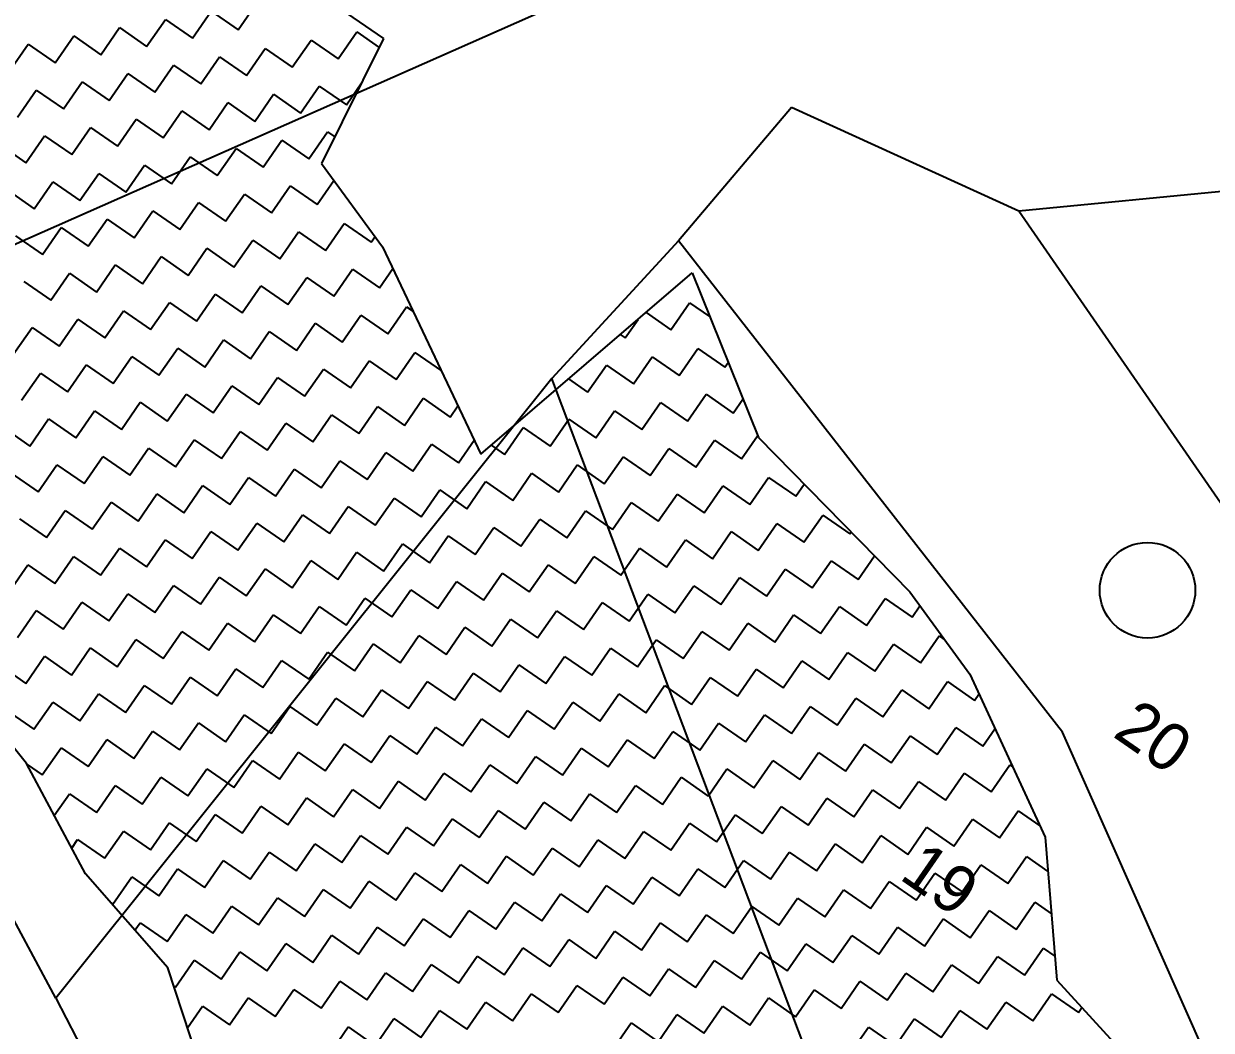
# Model space of a CAD drawing. Header units: metres. Extents: x 282167 to 284586, y 2020907 to 2023042.
# Drawn here: x 282701.8 to 282927.8, y 2022316.2 to 2022507.7 of the extents above; entities that cross this region are included whole.
import ezdxf
from ezdxf.enums import TextEntityAlignment as Align

# ---------------------------------------------------------------- set-up
doc = ezdxf.new("R2010")
doc.units = ezdxf.units.M
doc.header["$MEASUREMENT"] = 0
for name, color, linetype in [('POLY_HATCH', 12, 'Continuous'), ('POLY_PARCEL', 6, 'Continuous'), ('TEXT_PARCEL', 7, 'Continuous')]:
    doc.layers.add(name, color=color, linetype=linetype)
doc.styles.add('TEXT_MAP', font='', dxfattribs={"height": 2.5})
doc.styles.get('TEXT_MAP').set_extended_font_data('Kruti Dev 050')

msp = doc.modelspace()

# ---------------------------------------------------------------- linework, layer by layer
msp.add_circle((282915.62, 2022399.9), 9.09)
at = {"layer": 'POLY_HATCH'}
for p, q in [((282754.42, 2022515.8), (282770.22, 2022504.85)), ((282770.22, 2022504.85), (282758.43, 2022481.08)), ((282758.43, 2022481.08), (282770.05, 2022465.24)), ((282770.05, 2022465.24), (282788.73, 2022425.81)), ((282788.73, 2022425.81), (282828.96, 2022460.26)), ((282828.96, 2022460.26), (282841.56, 2022428.94)), ((282841.56, 2022428.94), (282870.36, 2022399.63)), ((282870.36, 2022399.63), (282881.78, 2022383.91)), ((282881.78, 2022383.91), (282896.16, 2022352.92)), ((282702.3, 2022366.94), (282695.17, 2022375.77)), ((282713.48, 2022345.95), (282702.3, 2022366.94)), ((282896.16, 2022352.92), (282898.34, 2022325.7)), ((282729.16, 2022328.08), (282713.48, 2022345.95)), ((282738.43, 2022299.84), (282729.16, 2022328.08)), ((282898.34, 2022325.7), (282924.15, 2022297.69))]:
    msp.add_line(p, q, dxfattribs=at)
at = {"layer": 'POLY_HATCH', "linetype": 'Continuous'}
for p, q in [((282742.56, 2022506.53), (282746.13, 2022511.68)), ((282733.85, 2022504.95), (282737.41, 2022510.09)), ((282737.41, 2022510.09), (282742.56, 2022506.53)), ((282716.42, 2022501.79), (282719.99, 2022506.93)), ((282719.99, 2022506.93), (282725.13, 2022503.37)), ((282725.13, 2022503.37), (282728.7, 2022508.51)), ((282728.7, 2022508.51), (282733.85, 2022504.95)), ((282707.71, 2022500.21), (282711.27, 2022505.35)), ((282711.27, 2022505.35), (282716.42, 2022501.79)), ((282752.85, 2022499.4), (282756.42, 2022504.54)), ((282756.42, 2022504.54), (282761.57, 2022500.98)), ((282761.57, 2022500.98), (282765.13, 2022506.12)), ((282765.13, 2022506.12), (282769.39, 2022503.18)), ((282698.99, 2022498.62), (282702.56, 2022503.77)), ((282702.56, 2022503.77), (282707.71, 2022500.21)), ((282744.14, 2022497.82), (282747.71, 2022502.96)), ((282747.71, 2022502.96), (282752.85, 2022499.4)), ((282735.43, 2022496.23), (282738.99, 2022501.38)), ((282738.99, 2022501.38), (282744.14, 2022497.82)), ((282718, 2022493.07), (282721.57, 2022498.22)), ((282721.57, 2022498.22), (282726.71, 2022494.65)), ((282726.71, 2022494.65), (282730.28, 2022499.8)), ((282730.28, 2022499.8), (282735.43, 2022496.23)), ((282709.29, 2022491.49), (282712.85, 2022496.64)), ((282712.85, 2022496.64), (282718, 2022493.07)), ((282754.44, 2022490.68), (282758, 2022495.83)), ((282758, 2022495.83), (282763.15, 2022492.26)), ((282763.15, 2022492.26), (282766.06, 2022496.46)), ((282700.57, 2022489.91), (282704.14, 2022495.06)), ((282704.14, 2022495.06), (282709.29, 2022491.49)), ((282745.72, 2022489.1), (282749.29, 2022494.25)), ((282749.29, 2022494.25), (282754.44, 2022490.68)), ((282728.3, 2022485.94), (282731.86, 2022491.09)), ((282731.86, 2022491.09), (282737.01, 2022487.52)), ((282737.01, 2022487.52), (282740.57, 2022492.67)), ((282740.57, 2022492.67), (282745.72, 2022489.1)), ((282719.58, 2022484.36), (282723.15, 2022489.51)), ((282723.15, 2022489.51), (282728.3, 2022485.94)), ((282710.87, 2022482.78), (282714.43, 2022487.93)), ((282714.43, 2022487.93), (282719.58, 2022484.36)), ((282756.02, 2022481.97), (282759.58, 2022487.12)), ((282759.58, 2022487.12), (282760.95, 2022486.17)), ((282697.01, 2022484.76), (282702.16, 2022481.2)), ((282702.16, 2022481.2), (282705.72, 2022486.35)), ((282705.72, 2022486.35), (282710.87, 2022482.78)), ((282747.3, 2022480.39), (282750.87, 2022485.54)), ((282750.87, 2022485.54), (282756.02, 2022481.97)), ((282729.88, 2022477.23), (282733.44, 2022482.37)), ((282733.44, 2022482.37), (282738.59, 2022478.81)), ((282738.59, 2022478.81), (282742.16, 2022483.95)), ((282742.16, 2022483.95), (282747.3, 2022480.39)), ((282721.16, 2022475.65), (282724.73, 2022480.79)), ((282724.73, 2022480.79), (282729.88, 2022477.23)), ((282703.74, 2022472.48), (282707.3, 2022477.63)), ((282707.3, 2022477.63), (282712.45, 2022474.07)), ((282712.45, 2022474.07), (282716.02, 2022479.21)), ((282716.02, 2022479.21), (282721.16, 2022475.65)), ((282757.6, 2022473.26), (282760.79, 2022477.86)), ((282698.59, 2022476.05), (282703.74, 2022472.48)), ((282740.17, 2022470.09), (282743.74, 2022475.24)), ((282743.74, 2022475.24), (282748.88, 2022471.68)), ((282748.88, 2022471.68), (282752.45, 2022476.82)), ((282752.45, 2022476.82), (282757.6, 2022473.26)), ((282731.46, 2022468.51), (282735.02, 2022473.66)), ((282735.02, 2022473.66), (282740.17, 2022470.09)), ((282722.74, 2022466.93), (282726.31, 2022472.08)), ((282726.31, 2022472.08), (282731.46, 2022468.51)), ((282705.32, 2022463.77), (282708.88, 2022468.92)), ((282708.88, 2022468.92), (282714.03, 2022465.35)), ((282714.03, 2022465.35), (282717.6, 2022470.5)), ((282717.6, 2022470.5), (282722.74, 2022466.93)), ((282759.18, 2022464.54), (282762.74, 2022469.69)), ((282762.74, 2022469.69), (282767.89, 2022466.12)), ((282700.17, 2022467.34), (282705.32, 2022463.77)), ((282741.75, 2022461.38), (282745.32, 2022466.53)), ((282745.32, 2022466.53), (282750.46, 2022462.96)), ((282750.46, 2022462.96), (282754.03, 2022468.11)), ((282754.03, 2022468.11), (282759.18, 2022464.54)), ((282767.89, 2022466.12), (282768.63, 2022467.18)), ((282733.04, 2022459.8), (282736.6, 2022464.95)), ((282736.6, 2022464.95), (282741.75, 2022461.38)), ((282715.61, 2022456.64), (282719.18, 2022461.79)), ((282719.18, 2022461.79), (282724.32, 2022458.22)), ((282724.32, 2022458.22), (282727.89, 2022463.37)), ((282727.89, 2022463.37), (282733.04, 2022459.8)), ((282706.9, 2022455.06), (282710.46, 2022460.21)), ((282710.46, 2022460.21), (282715.61, 2022456.64)), ((282752.04, 2022454.25), (282755.61, 2022459.4)), ((282755.61, 2022459.4), (282760.76, 2022455.83)), ((282760.76, 2022455.83), (282764.32, 2022460.98)), ((282764.32, 2022460.98), (282769.47, 2022457.41)), ((282769.47, 2022457.41), (282772.02, 2022461.09)), ((282701.75, 2022458.62), (282706.9, 2022455.06)), ((282743.33, 2022452.67), (282746.9, 2022457.81)), ((282746.9, 2022457.81), (282752.04, 2022454.25)), ((282734.62, 2022451.09), (282738.18, 2022456.23)), ((282738.18, 2022456.23), (282743.33, 2022452.67)), ((282717.19, 2022447.93), (282720.76, 2022453.07)), ((282720.76, 2022453.07), (282725.9, 2022449.51)), ((282725.9, 2022449.51), (282729.47, 2022454.65)), ((282729.47, 2022454.65), (282734.62, 2022451.09)), ((282771.05, 2022448.7), (282774.62, 2022453.84)), ((282774.62, 2022453.84), (282775.86, 2022452.98)), ((282820.19, 2022452.74), (282824.91, 2022449.47)), ((282824.91, 2022449.47), (282828.48, 2022454.61)), ((282828.48, 2022454.61), (282832.29, 2022451.97)), ((282708.48, 2022446.34), (282712.04, 2022451.49)), ((282712.04, 2022451.49), (282717.19, 2022447.93)), ((282753.63, 2022445.54), (282757.19, 2022450.68)), ((282757.19, 2022450.68), (282762.34, 2022447.12)), ((282762.34, 2022447.12), (282765.91, 2022452.26)), ((282765.91, 2022452.26), (282771.05, 2022448.7)), ((282816.2, 2022447.89), (282818.66, 2022451.44)), ((282699.76, 2022444.76), (282703.33, 2022449.91)), ((282703.33, 2022449.91), (282708.48, 2022446.34)), ((282744.91, 2022443.95), (282748.48, 2022449.1)), ((282748.48, 2022449.1), (282753.63, 2022445.54)), ((282815.27, 2022448.53), (282816.2, 2022447.89)), ((282727.49, 2022440.79), (282731.05, 2022445.94)), ((282731.05, 2022445.94), (282736.2, 2022442.37)), ((282736.2, 2022442.37), (282739.77, 2022447.52)), ((282739.77, 2022447.52), (282744.91, 2022443.95)), ((282826.49, 2022440.75), (282830.06, 2022445.9)), ((282830.06, 2022445.9), (282835.21, 2022442.34)), ((282718.77, 2022439.21), (282722.34, 2022444.36)), ((282722.34, 2022444.36), (282727.49, 2022440.79)), ((282763.92, 2022438.4), (282767.49, 2022443.55)), ((282767.49, 2022443.55), (282772.63, 2022439.98)), ((282772.63, 2022439.98), (282776.2, 2022445.13)), ((282776.2, 2022445.13), (282781.23, 2022441.64)), ((282817.78, 2022439.17), (282821.35, 2022444.32)), ((282821.35, 2022444.32), (282826.49, 2022440.75)), ((282710.06, 2022437.63), (282713.63, 2022442.78)), ((282713.63, 2022442.78), (282718.77, 2022439.21)), ((282755.21, 2022436.82), (282758.77, 2022441.97)), ((282758.77, 2022441.97), (282763.92, 2022438.4)), ((282809.07, 2022437.59), (282812.63, 2022442.74)), ((282812.63, 2022442.74), (282817.78, 2022439.17)), ((282835.21, 2022442.34), (282835.82, 2022443.21)), ((282701.35, 2022436.05), (282704.91, 2022441.2)), ((282704.91, 2022441.2), (282710.06, 2022437.63)), ((282746.49, 2022435.24), (282750.06, 2022440.39)), ((282750.06, 2022440.39), (282755.21, 2022436.82)), ((282805.43, 2022440.11), (282809.07, 2022437.59)), ((282729.07, 2022432.08), (282732.63, 2022437.23)), ((282732.63, 2022437.23), (282737.78, 2022433.66)), ((282737.78, 2022433.66), (282741.35, 2022438.81)), ((282741.35, 2022438.81), (282746.49, 2022435.24)), ((282828.07, 2022432.04), (282831.64, 2022437.19)), ((282831.64, 2022437.19), (282836.79, 2022433.62)), ((282720.35, 2022430.5), (282723.92, 2022435.65)), ((282723.92, 2022435.65), (282729.07, 2022432.08)), ((282765.5, 2022429.69), (282769.07, 2022434.84)), ((282769.07, 2022434.84), (282774.21, 2022431.27)), ((282774.21, 2022431.27), (282777.78, 2022436.42)), ((282777.78, 2022436.42), (282782.93, 2022432.85)), ((282782.93, 2022432.85), (282784.39, 2022434.97)), ((282819.36, 2022430.46), (282822.93, 2022435.61)), ((282822.93, 2022435.61), (282828.07, 2022432.04)), ((282836.79, 2022433.62), (282838.61, 2022436.26)), ((282702.93, 2022427.34), (282706.49, 2022432.48)), ((282706.49, 2022432.48), (282711.64, 2022428.92)), ((282711.64, 2022428.92), (282715.21, 2022434.06)), ((282715.21, 2022434.06), (282720.35, 2022430.5)), ((282756.79, 2022428.11), (282760.35, 2022433.26)), ((282760.35, 2022433.26), (282765.5, 2022429.69)), ((282801.93, 2022427.3), (282805.5, 2022432.45)), ((282805.5, 2022432.45), (282810.65, 2022428.88)), ((282810.65, 2022428.88), (282814.21, 2022434.03)), ((282814.21, 2022434.03), (282819.36, 2022430.46)), ((282697.78, 2022430.9), (282702.93, 2022427.34)), ((282739.36, 2022424.95), (282742.93, 2022430.09)), ((282742.93, 2022430.09), (282748.07, 2022426.53)), ((282748.07, 2022426.53), (282751.64, 2022431.67)), ((282751.64, 2022431.67), (282756.79, 2022428.11)), ((282793.22, 2022425.72), (282796.79, 2022430.87)), ((282796.79, 2022430.87), (282801.93, 2022427.3)), ((282730.65, 2022423.37), (282734.21, 2022428.51)), ((282734.21, 2022428.51), (282739.36, 2022424.95)), ((282775.79, 2022422.56), (282779.36, 2022427.7)), ((282779.36, 2022427.7), (282784.51, 2022424.14)), ((282784.51, 2022424.14), (282787.49, 2022428.44)), ((282829.66, 2022423.33), (282833.22, 2022428.47)), ((282833.22, 2022428.47), (282838.37, 2022424.91)), ((282838.37, 2022424.91), (282841.41, 2022429.3)), ((282721.93, 2022421.79), (282725.5, 2022426.93)), ((282725.5, 2022426.93), (282730.65, 2022423.37)), ((282767.08, 2022420.98), (282770.65, 2022426.12)), ((282770.65, 2022426.12), (282775.79, 2022422.56)), ((282790.68, 2022427.48), (282793.22, 2022425.72)), ((282820.94, 2022421.75), (282824.51, 2022426.89)), ((282824.51, 2022426.89), (282829.66, 2022423.33)), ((282704.51, 2022418.62), (282708.07, 2022423.77)), ((282708.07, 2022423.77), (282713.22, 2022420.2)), ((282713.22, 2022420.2), (282716.79, 2022425.35)), ((282716.79, 2022425.35), (282721.93, 2022421.79)), ((282758.37, 2022419.39), (282761.93, 2022424.54)), ((282761.93, 2022424.54), (282767.08, 2022420.98)), ((282803.52, 2022418.59), (282807.08, 2022423.73)), ((282807.08, 2022423.73), (282812.23, 2022420.17)), ((282812.23, 2022420.17), (282815.8, 2022425.31)), ((282815.8, 2022425.31), (282820.94, 2022421.75)), ((282699.36, 2022422.19), (282704.51, 2022418.62)), ((282740.94, 2022416.23), (282744.51, 2022421.38)), ((282744.51, 2022421.38), (282749.65, 2022417.81)), ((282749.65, 2022417.81), (282753.22, 2022422.96)), ((282753.22, 2022422.96), (282758.37, 2022419.39)), ((282794.8, 2022417), (282798.37, 2022422.15)), ((282798.37, 2022422.15), (282803.52, 2022418.59)), ((282839.95, 2022416.2), (282843.52, 2022421.34)), ((282843.52, 2022421.34), (282848.66, 2022417.78)), ((282732.23, 2022414.65), (282735.79, 2022419.8)), ((282735.79, 2022419.8), (282740.94, 2022416.23)), ((282777.38, 2022413.84), (282780.94, 2022418.99)), ((282780.94, 2022418.99), (282786.09, 2022415.42)), ((282786.09, 2022415.42), (282789.66, 2022420.57)), ((282789.66, 2022420.57), (282794.8, 2022417)), ((282831.24, 2022414.61), (282834.8, 2022419.76)), ((282834.8, 2022419.76), (282839.95, 2022416.2)), ((282848.66, 2022417.78), (282850.26, 2022420.08)), ((282714.8, 2022411.49), (282718.37, 2022416.64)), ((282718.37, 2022416.64), (282723.51, 2022413.07)), ((282723.51, 2022413.07), (282727.08, 2022418.22)), ((282727.08, 2022418.22), (282732.23, 2022414.65)), ((282768.66, 2022412.26), (282772.23, 2022417.41)), ((282772.23, 2022417.41), (282777.38, 2022413.84)), ((282813.81, 2022411.45), (282817.38, 2022416.6)), ((282817.38, 2022416.6), (282822.52, 2022413.03)), ((282822.52, 2022413.03), (282826.09, 2022418.18)), ((282826.09, 2022418.18), (282831.24, 2022414.61)), ((282706.09, 2022409.91), (282709.65, 2022415.06)), ((282709.65, 2022415.06), (282714.8, 2022411.49)), ((282751.24, 2022409.1), (282754.8, 2022414.25)), ((282754.8, 2022414.25), (282759.95, 2022410.68)), ((282759.95, 2022410.68), (282763.52, 2022415.83)), ((282763.52, 2022415.83), (282768.66, 2022412.26)), ((282805.1, 2022409.87), (282808.66, 2022415.02)), ((282808.66, 2022415.02), (282813.81, 2022411.45)), ((282850.24, 2022409.06), (282853.81, 2022414.21)), ((282853.81, 2022414.21), (282858.96, 2022410.64)), ((282700.94, 2022413.48), (282706.09, 2022409.91)), ((282742.52, 2022407.52), (282746.09, 2022412.67)), ((282746.09, 2022412.67), (282751.24, 2022409.1)), ((282787.67, 2022406.71), (282791.24, 2022411.86)), ((282791.24, 2022411.86), (282796.38, 2022408.29)), ((282796.38, 2022408.29), (282799.95, 2022413.44)), ((282799.95, 2022413.44), (282805.1, 2022409.87)), ((282841.53, 2022407.48), (282845.1, 2022412.63)), ((282845.1, 2022412.63), (282850.24, 2022409.06)), ((282733.81, 2022405.94), (282737.37, 2022411.09)), ((282737.37, 2022411.09), (282742.52, 2022407.52)), ((282778.96, 2022405.13), (282782.52, 2022410.28)), ((282782.52, 2022410.28), (282787.67, 2022406.71)), ((282832.82, 2022405.9), (282836.38, 2022411.05)), ((282836.38, 2022411.05), (282841.53, 2022407.48)), ((282858.96, 2022410.64), (282859.2, 2022410.99)), ((282716.38, 2022402.78), (282719.95, 2022407.92)), ((282719.95, 2022407.92), (282725.1, 2022404.36)), ((282725.1, 2022404.36), (282728.66, 2022409.51)), ((282728.66, 2022409.51), (282733.81, 2022405.94)), ((282770.24, 2022403.55), (282773.81, 2022408.7)), ((282773.81, 2022408.7), (282778.96, 2022405.13)), ((282815.39, 2022402.74), (282818.96, 2022407.89)), ((282818.96, 2022407.89), (282824.1, 2022404.32)), ((282824.1, 2022404.32), (282827.67, 2022409.47)), ((282827.67, 2022409.47), (282832.82, 2022405.9)), ((282707.67, 2022401.2), (282711.23, 2022406.34)), ((282711.23, 2022406.34), (282716.38, 2022402.78)), ((282752.82, 2022400.39), (282756.38, 2022405.53)), ((282756.38, 2022405.53), (282761.53, 2022401.97)), ((282761.53, 2022401.97), (282765.1, 2022407.12)), ((282765.1, 2022407.12), (282770.24, 2022403.55)), ((282806.68, 2022401.16), (282810.24, 2022406.31)), ((282810.24, 2022406.31), (282815.39, 2022402.74)), ((282851.82, 2022400.35), (282855.39, 2022405.5)), ((282855.39, 2022405.5), (282860.54, 2022401.93)), ((282860.54, 2022401.93), (282863.67, 2022406.44)), ((282698.96, 2022399.62), (282702.52, 2022404.76)), ((282702.52, 2022404.76), (282707.67, 2022401.2)), ((282744.1, 2022398.81), (282747.67, 2022403.95)), ((282747.67, 2022403.95), (282752.82, 2022400.39)), ((282789.25, 2022398), (282792.82, 2022403.14)), ((282792.82, 2022403.14), (282797.96, 2022399.58)), ((282797.96, 2022399.58), (282801.53, 2022404.72)), ((282801.53, 2022404.72), (282806.68, 2022401.16)), ((282843.11, 2022398.77), (282846.68, 2022403.92)), ((282846.68, 2022403.92), (282851.82, 2022400.35)), ((282726.68, 2022395.65), (282730.24, 2022400.79)), ((282730.24, 2022400.79), (282735.39, 2022397.23)), ((282735.39, 2022397.23), (282738.96, 2022402.37)), ((282738.96, 2022402.37), (282744.1, 2022398.81)), ((282780.54, 2022396.42), (282784.1, 2022401.56)), ((282784.1, 2022401.56), (282789.25, 2022398)), ((282825.68, 2022395.61), (282829.25, 2022400.75)), ((282829.25, 2022400.75), (282834.4, 2022397.19)), ((282834.4, 2022397.19), (282837.96, 2022402.33)), ((282837.96, 2022402.33), (282843.11, 2022398.77)), ((282717.96, 2022394.06), (282721.53, 2022399.21)), ((282721.53, 2022399.21), (282726.68, 2022395.65)), ((282763.11, 2022393.25), (282766.68, 2022398.4)), ((282766.68, 2022398.4), (282771.82, 2022394.84)), ((282771.82, 2022394.84), (282775.39, 2022399.98)), ((282775.39, 2022399.98), (282780.54, 2022396.42)), ((282816.97, 2022394.03), (282820.54, 2022399.17)), ((282820.54, 2022399.17), (282825.68, 2022395.61)), ((282862.12, 2022393.22), (282865.69, 2022398.36)), ((282865.69, 2022398.36), (282870.83, 2022394.8)), ((282700.54, 2022390.9), (282704.1, 2022396.05)), ((282704.1, 2022396.05), (282709.25, 2022392.48)), ((282709.25, 2022392.48), (282712.82, 2022397.63)), ((282712.82, 2022397.63), (282717.96, 2022394.06)), ((282754.4, 2022391.67), (282757.96, 2022396.82)), ((282757.96, 2022396.82), (282763.11, 2022393.25)), ((282808.26, 2022392.45), (282811.82, 2022397.59)), ((282811.82, 2022397.59), (282816.97, 2022394.03)), ((282853.41, 2022391.64), (282856.97, 2022396.78)), ((282856.97, 2022396.78), (282862.12, 2022393.22)), ((282870.83, 2022394.8), (282872.32, 2022396.94)), ((282745.68, 2022390.09), (282749.25, 2022395.24)), ((282749.25, 2022395.24), (282754.4, 2022391.67)), ((282790.83, 2022389.28), (282794.4, 2022394.43)), ((282794.4, 2022394.43), (282799.54, 2022390.86)), ((282799.54, 2022390.86), (282803.11, 2022396.01)), ((282803.11, 2022396.01), (282808.26, 2022392.45)), ((282844.69, 2022390.05), (282848.26, 2022395.2)), ((282848.26, 2022395.2), (282853.41, 2022391.64)), ((282728.26, 2022386.93), (282731.82, 2022392.08)), ((282731.82, 2022392.08), (282736.97, 2022388.51)), ((282736.97, 2022388.51), (282740.54, 2022393.66)), ((282740.54, 2022393.66), (282745.68, 2022390.09)), ((282782.12, 2022387.7), (282785.68, 2022392.85)), ((282785.68, 2022392.85), (282790.83, 2022389.28)), ((282827.27, 2022386.89), (282830.83, 2022392.04)), ((282830.83, 2022392.04), (282835.98, 2022388.47)), ((282835.98, 2022388.47), (282839.55, 2022393.62)), ((282839.55, 2022393.62), (282844.69, 2022390.05)), ((282719.54, 2022385.35), (282723.11, 2022390.5)), ((282723.11, 2022390.5), (282728.26, 2022386.93)), ((282764.69, 2022384.54), (282768.26, 2022389.69)), ((282768.26, 2022389.69), (282773.4, 2022386.12)), ((282773.4, 2022386.12), (282776.97, 2022391.27)), ((282776.97, 2022391.27), (282782.12, 2022387.7)), ((282818.55, 2022385.31), (282822.12, 2022390.46)), ((282822.12, 2022390.46), (282827.27, 2022386.89)), ((282863.7, 2022384.5), (282867.27, 2022389.65)), ((282867.27, 2022389.65), (282872.41, 2022386.08)), ((282872.41, 2022386.08), (282875.98, 2022391.23)), ((282875.98, 2022391.23), (282876.95, 2022390.56)), ((282702.12, 2022382.19), (282705.68, 2022387.34)), ((282705.68, 2022387.34), (282710.83, 2022383.77)), ((282710.83, 2022383.77), (282714.4, 2022388.92)), ((282714.4, 2022388.92), (282719.54, 2022385.35)), ((282755.98, 2022382.96), (282759.54, 2022388.11)), ((282759.54, 2022388.11), (282764.69, 2022384.54)), ((282801.13, 2022382.15), (282804.69, 2022387.3)), ((282804.69, 2022387.3), (282809.84, 2022383.73)), ((282809.84, 2022383.73), (282813.4, 2022388.88)), ((282813.4, 2022388.88), (282818.55, 2022385.31)), ((282854.99, 2022382.92), (282858.55, 2022388.07)), ((282858.55, 2022388.07), (282863.7, 2022384.5)), ((282696.97, 2022385.76), (282702.12, 2022382.19)), ((282738.55, 2022379.8), (282742.12, 2022384.95)), ((282742.12, 2022384.95), (282747.26, 2022381.38)), ((282747.26, 2022381.38), (282750.83, 2022386.53)), ((282750.83, 2022386.53), (282755.98, 2022382.96)), ((282792.41, 2022380.57), (282795.98, 2022385.72)), ((282795.98, 2022385.72), (282801.13, 2022382.15)), ((282837.56, 2022379.76), (282841.13, 2022384.91)), ((282841.13, 2022384.91), (282846.27, 2022381.34)), ((282846.27, 2022381.34), (282849.84, 2022386.49)), ((282849.84, 2022386.49), (282854.99, 2022382.92)), ((282729.84, 2022378.22), (282733.4, 2022383.37)), ((282733.4, 2022383.37), (282738.55, 2022379.8)), ((282774.99, 2022377.41), (282778.55, 2022382.56)), ((282778.55, 2022382.56), (282783.7, 2022378.99)), ((282783.7, 2022378.99), (282787.26, 2022384.14)), ((282787.26, 2022384.14), (282792.41, 2022380.57)), ((282828.85, 2022378.18), (282832.41, 2022383.33)), ((282832.41, 2022383.33), (282837.56, 2022379.76)), ((282873.99, 2022377.37), (282877.56, 2022382.52)), ((282877.56, 2022382.52), (282882.71, 2022378.95)), ((282712.41, 2022375.06), (282715.98, 2022380.2)), ((282715.98, 2022380.2), (282721.12, 2022376.64)), ((282721.12, 2022376.64), (282724.69, 2022381.78)), ((282724.69, 2022381.78), (282729.84, 2022378.22)), ((282766.27, 2022375.83), (282769.84, 2022380.98)), ((282769.84, 2022380.98), (282774.99, 2022377.41)), ((282820.13, 2022376.6), (282823.7, 2022381.75)), ((282823.7, 2022381.75), (282828.85, 2022378.18)), ((282865.28, 2022375.79), (282868.85, 2022380.94)), ((282868.85, 2022380.94), (282873.99, 2022377.37)), ((282703.7, 2022373.48), (282707.26, 2022378.62)), ((282707.26, 2022378.62), (282712.41, 2022375.06)), ((282757.56, 2022374.25), (282761.12, 2022379.39)), ((282761.12, 2022379.39), (282766.27, 2022375.83)), ((282802.71, 2022373.44), (282806.27, 2022378.58)), ((282806.27, 2022378.58), (282811.42, 2022375.02)), ((282811.42, 2022375.02), (282814.99, 2022380.17)), ((282814.99, 2022380.17), (282820.13, 2022376.6)), ((282856.57, 2022374.21), (282860.13, 2022379.36)), ((282860.13, 2022379.36), (282865.28, 2022375.79)), ((282882.71, 2022378.95), (282883.53, 2022380.14)), ((282698.55, 2022377.04), (282703.7, 2022373.48)), ((282740.13, 2022371.09), (282743.7, 2022376.23)), ((282743.7, 2022376.23), (282748.85, 2022372.67)), ((282748.85, 2022372.67), (282752.41, 2022377.81)), ((282752.41, 2022377.81), (282757.56, 2022374.25)), ((282793.99, 2022371.86), (282797.56, 2022377)), ((282797.56, 2022377), (282802.71, 2022373.44)), ((282839.14, 2022371.05), (282842.71, 2022376.19)), ((282842.71, 2022376.19), (282847.85, 2022372.63)), ((282847.85, 2022372.63), (282851.42, 2022377.78)), ((282851.42, 2022377.78), (282856.57, 2022374.21)), ((282731.42, 2022369.51), (282734.98, 2022374.65)), ((282734.98, 2022374.65), (282740.13, 2022371.09)), ((282776.57, 2022368.7), (282780.13, 2022373.84)), ((282780.13, 2022373.84), (282785.28, 2022370.28)), ((282785.28, 2022370.28), (282788.85, 2022375.42)), ((282788.85, 2022375.42), (282793.99, 2022371.86)), ((282830.43, 2022369.47), (282833.99, 2022374.61)), ((282833.99, 2022374.61), (282839.14, 2022371.05)), ((282875.57, 2022368.66), (282879.14, 2022373.8)), ((282879.14, 2022373.8), (282884.29, 2022370.24)), ((282884.29, 2022370.24), (282886.58, 2022373.55)), ((282713.99, 2022366.34), (282717.56, 2022371.49)), ((282717.56, 2022371.49), (282722.7, 2022367.92)), ((282722.7, 2022367.92), (282726.27, 2022373.07)), ((282726.27, 2022373.07), (282731.42, 2022369.51)), ((282767.85, 2022367.11), (282771.42, 2022372.26)), ((282771.42, 2022372.26), (282776.57, 2022368.7)), ((282813, 2022366.31), (282816.57, 2022371.45)), ((282816.57, 2022371.45), (282821.71, 2022367.89)), ((282821.71, 2022367.89), (282825.28, 2022373.03)), ((282825.28, 2022373.03), (282830.43, 2022369.47)), ((282866.86, 2022367.08), (282870.43, 2022372.22)), ((282870.43, 2022372.22), (282875.57, 2022368.66)), ((282705.28, 2022364.76), (282708.84, 2022369.91)), ((282708.84, 2022369.91), (282713.99, 2022366.34)), ((282750.43, 2022363.95), (282753.99, 2022369.1)), ((282753.99, 2022369.1), (282759.14, 2022365.53)), ((282759.14, 2022365.53), (282762.71, 2022370.68)), ((282762.71, 2022370.68), (282767.85, 2022367.11)), ((282804.29, 2022364.72), (282807.85, 2022369.87)), ((282807.85, 2022369.87), (282813, 2022366.31)), ((282849.43, 2022363.91), (282853, 2022369.06)), ((282853, 2022369.06), (282858.15, 2022365.5)), ((282858.15, 2022365.5), (282861.71, 2022370.64)), ((282861.71, 2022370.64), (282866.86, 2022367.08)), ((282702.4, 2022366.76), (282705.28, 2022364.76)), ((282741.71, 2022362.37), (282745.28, 2022367.52)), ((282745.28, 2022367.52), (282750.43, 2022363.95)), ((282786.86, 2022361.56), (282790.43, 2022366.71)), ((282790.43, 2022366.71), (282795.57, 2022363.14)), ((282795.57, 2022363.14), (282799.14, 2022368.29)), ((282799.14, 2022368.29), (282804.29, 2022364.72)), ((282840.72, 2022362.33), (282844.29, 2022367.48)), ((282844.29, 2022367.48), (282849.43, 2022363.91)), ((282885.87, 2022361.52), (282889.43, 2022366.67)), ((282889.43, 2022366.67), (282889.94, 2022366.32)), ((282733, 2022360.79), (282736.57, 2022365.94)), ((282736.57, 2022365.94), (282741.71, 2022362.37)), ((282778.15, 2022359.98), (282781.71, 2022365.13)), ((282781.71, 2022365.13), (282786.86, 2022361.56)), ((282832.01, 2022360.75), (282835.57, 2022365.9)), ((282835.57, 2022365.9), (282840.72, 2022362.33)), ((282877.16, 2022359.94), (282880.72, 2022365.09)), ((282880.72, 2022365.09), (282885.87, 2022361.52)), ((282715.57, 2022357.63), (282719.14, 2022362.78)), ((282719.14, 2022362.78), (282724.29, 2022359.21)), ((282724.29, 2022359.21), (282727.85, 2022364.36)), ((282727.85, 2022364.36), (282733, 2022360.79)), ((282769.43, 2022358.4), (282773, 2022363.55)), ((282773, 2022363.55), (282778.15, 2022359.98)), ((282814.58, 2022357.59), (282818.15, 2022362.74)), ((282818.15, 2022362.74), (282823.29, 2022359.17)), ((282823.29, 2022359.17), (282826.86, 2022364.32)), ((282826.86, 2022364.32), (282832.01, 2022360.75)), ((282868.44, 2022358.36), (282872.01, 2022363.51)), ((282872.01, 2022363.51), (282877.16, 2022359.94)), ((282707.56, 2022357.06), (282710.43, 2022361.2)), ((282710.43, 2022361.2), (282715.57, 2022357.63)), ((282752.01, 2022355.24), (282755.57, 2022360.39)), ((282755.57, 2022360.39), (282760.72, 2022356.82)), ((282760.72, 2022356.82), (282764.29, 2022361.97)), ((282764.29, 2022361.97), (282769.43, 2022358.4)), ((282805.87, 2022356.01), (282809.43, 2022361.16)), ((282809.43, 2022361.16), (282814.58, 2022357.59)), ((282851.02, 2022355.2), (282854.58, 2022360.35)), ((282854.58, 2022360.35), (282859.73, 2022356.78)), ((282859.73, 2022356.78), (282863.29, 2022361.93)), ((282863.29, 2022361.93), (282868.44, 2022358.36)), ((282743.29, 2022353.66), (282746.86, 2022358.81)), ((282746.86, 2022358.81), (282752.01, 2022355.24)), ((282788.44, 2022352.85), (282792.01, 2022358)), ((282792.01, 2022358), (282797.15, 2022354.43)), ((282797.15, 2022354.43), (282800.72, 2022359.58)), ((282800.72, 2022359.58), (282805.87, 2022356.01)), ((282842.3, 2022353.62), (282845.87, 2022358.77)), ((282845.87, 2022358.77), (282851.02, 2022355.2)), ((282887.45, 2022352.81), (282891.02, 2022357.96)), ((282891.02, 2022357.96), (282895.14, 2022355.1)), ((282725.87, 2022350.5), (282729.43, 2022355.64)), ((282729.43, 2022355.64), (282734.58, 2022352.08)), ((282734.58, 2022352.08), (282738.15, 2022357.23)), ((282738.15, 2022357.23), (282743.29, 2022353.66)), ((282779.73, 2022351.27), (282783.29, 2022356.42)), ((282783.29, 2022356.42), (282788.44, 2022352.85)), ((282824.88, 2022350.46), (282828.44, 2022355.61)), ((282828.44, 2022355.61), (282833.59, 2022352.04)), ((282833.59, 2022352.04), (282837.15, 2022357.19)), ((282837.15, 2022357.19), (282842.3, 2022353.62)), ((282878.74, 2022351.23), (282882.3, 2022356.38)), ((282882.3, 2022356.38), (282887.45, 2022352.81)), ((282717.15, 2022348.92), (282720.72, 2022354.06)), ((282720.72, 2022354.06), (282725.87, 2022350.5)), ((282762.3, 2022348.11), (282765.87, 2022353.25)), ((282765.87, 2022353.25), (282771.01, 2022349.69)), ((282771.01, 2022349.69), (282774.58, 2022354.84)), ((282774.58, 2022354.84), (282779.73, 2022351.27)), ((282816.16, 2022348.88), (282819.73, 2022354.03)), ((282819.73, 2022354.03), (282824.88, 2022350.46)), ((282861.31, 2022348.07), (282864.88, 2022353.22)), ((282864.88, 2022353.22), (282870.02, 2022349.65)), ((282870.02, 2022349.65), (282873.59, 2022354.8)), ((282873.59, 2022354.8), (282878.74, 2022351.23)), ((282710.87, 2022350.85), (282712.01, 2022352.48)), ((282712.01, 2022352.48), (282717.15, 2022348.92)), ((282753.59, 2022346.53), (282757.15, 2022351.67)), ((282757.15, 2022351.67), (282762.3, 2022348.11)), ((282798.73, 2022345.72), (282802.3, 2022350.86)), ((282802.3, 2022350.86), (282807.45, 2022347.3)), ((282807.45, 2022347.3), (282811.01, 2022352.44)), ((282811.01, 2022352.44), (282816.16, 2022348.88)), ((282852.6, 2022346.49), (282856.16, 2022351.64)), ((282856.16, 2022351.64), (282861.31, 2022348.07)), ((282744.87, 2022344.95), (282748.44, 2022350.09)), ((282748.44, 2022350.09), (282753.59, 2022346.53)), ((282790.02, 2022344.14), (282793.59, 2022349.28)), ((282793.59, 2022349.28), (282798.73, 2022345.72)), ((282843.88, 2022344.91), (282847.45, 2022350.05)), ((282847.45, 2022350.05), (282852.6, 2022346.49)), ((282889.03, 2022344.1), (282892.6, 2022349.24)), ((282892.6, 2022349.24), (282896.68, 2022346.42)), ((282727.45, 2022341.78), (282731.01, 2022346.93)), ((282731.01, 2022346.93), (282736.16, 2022343.36)), ((282736.16, 2022343.36), (282739.73, 2022348.51)), ((282739.73, 2022348.51), (282744.87, 2022344.95)), ((282781.31, 2022342.56), (282784.87, 2022347.7)), ((282784.87, 2022347.7), (282790.02, 2022344.14)), ((282826.46, 2022341.75), (282830.02, 2022346.89)), ((282830.02, 2022346.89), (282835.17, 2022343.33)), ((282835.17, 2022343.33), (282838.74, 2022348.47)), ((282838.74, 2022348.47), (282843.88, 2022344.91)), ((282880.32, 2022342.52), (282883.88, 2022347.66)), ((282883.88, 2022347.66), (282889.03, 2022344.1)), ((282718.73, 2022340.2), (282722.3, 2022345.35)), ((282722.3, 2022345.35), (282727.45, 2022341.78)), ((282763.88, 2022339.39), (282767.45, 2022344.54)), ((282767.45, 2022344.54), (282772.59, 2022340.97)), ((282772.59, 2022340.97), (282776.16, 2022346.12)), ((282776.16, 2022346.12), (282781.31, 2022342.56)), ((282817.74, 2022340.17), (282821.31, 2022345.31)), ((282821.31, 2022345.31), (282826.46, 2022341.75)), ((282862.89, 2022339.36), (282866.46, 2022344.5)), ((282866.46, 2022344.5), (282871.6, 2022340.94)), ((282871.6, 2022340.94), (282875.17, 2022346.08)), ((282875.17, 2022346.08), (282880.32, 2022342.52)), ((282755.17, 2022337.81), (282758.73, 2022342.96)), ((282758.73, 2022342.96), (282763.88, 2022339.39)), ((282800.32, 2022337), (282803.88, 2022342.15)), ((282803.88, 2022342.15), (282809.03, 2022338.58)), ((282809.03, 2022338.58), (282812.6, 2022343.73)), ((282812.6, 2022343.73), (282817.74, 2022340.17)), ((282854.18, 2022337.77), (282857.74, 2022342.92)), ((282857.74, 2022342.92), (282862.89, 2022339.36)), ((282718.19, 2022340.58), (282718.73, 2022340.2)), ((282737.74, 2022334.65), (282741.31, 2022339.8)), ((282741.31, 2022339.8), (282746.45, 2022336.23)), ((282746.45, 2022336.23), (282750.02, 2022341.38)), ((282750.02, 2022341.38), (282755.17, 2022337.81)), ((282791.6, 2022335.42), (282795.17, 2022340.57)), ((282795.17, 2022340.57), (282800.32, 2022337)), ((282836.75, 2022334.61), (282840.32, 2022339.76)), ((282840.32, 2022339.76), (282845.46, 2022336.19)), ((282845.46, 2022336.19), (282849.03, 2022341.34)), ((282849.03, 2022341.34), (282854.18, 2022337.77)), ((282890.61, 2022335.38), (282894.18, 2022340.53)), ((282894.18, 2022340.53), (282897.33, 2022338.35)), ((282729.03, 2022333.07), (282732.59, 2022338.22)), ((282732.59, 2022338.22), (282737.74, 2022334.65)), ((282774.18, 2022332.26), (282777.74, 2022337.41)), ((282777.74, 2022337.41), (282782.89, 2022333.84)), ((282782.89, 2022333.84), (282786.46, 2022338.99)), ((282786.46, 2022338.99), (282791.6, 2022335.42)), ((282828.04, 2022333.03), (282831.6, 2022338.18)), ((282831.6, 2022338.18), (282836.75, 2022334.61)), ((282873.18, 2022332.22), (282876.75, 2022337.37)), ((282876.75, 2022337.37), (282881.9, 2022333.8)), ((282881.9, 2022333.8), (282885.46, 2022338.95)), ((282885.46, 2022338.95), (282890.61, 2022335.38)), ((282722.9, 2022335.22), (282723.88, 2022336.64)), ((282723.88, 2022336.64), (282729.03, 2022333.07)), ((282765.46, 2022330.68), (282769.03, 2022335.83)), ((282769.03, 2022335.83), (282774.18, 2022332.26)), ((282810.61, 2022329.87), (282814.18, 2022335.02)), ((282814.18, 2022335.02), (282819.32, 2022331.45)), ((282819.32, 2022331.45), (282822.89, 2022336.6)), ((282822.89, 2022336.6), (282828.04, 2022333.03)), ((282864.47, 2022330.64), (282868.04, 2022335.79)), ((282868.04, 2022335.79), (282873.18, 2022332.22)), ((282756.75, 2022329.1), (282760.32, 2022334.25)), ((282760.32, 2022334.25), (282765.46, 2022330.68)), ((282801.9, 2022328.29), (282805.46, 2022333.44)), ((282805.46, 2022333.44), (282810.61, 2022329.87)), ((282855.76, 2022329.06), (282859.32, 2022334.21)), ((282859.32, 2022334.21), (282864.47, 2022330.64)), ((282739.32, 2022325.94), (282742.89, 2022331.09)), ((282742.89, 2022331.09), (282748.04, 2022327.52)), ((282748.04, 2022327.52), (282751.6, 2022332.67)), ((282751.6, 2022332.67), (282756.75, 2022329.1)), ((282793.18, 2022326.71), (282796.75, 2022331.86)), ((282796.75, 2022331.86), (282801.9, 2022328.29)), ((282838.33, 2022325.9), (282841.9, 2022331.05)), ((282841.9, 2022331.05), (282847.04, 2022327.48)), ((282847.04, 2022327.48), (282850.61, 2022332.63)), ((282850.61, 2022332.63), (282855.76, 2022329.06)), ((282892.19, 2022326.67), (282895.76, 2022331.82)), ((282895.76, 2022331.82), (282897.97, 2022330.28)), ((282730.61, 2022324.36), (282734.18, 2022329.5)), ((282734.18, 2022329.5), (282739.32, 2022325.94)), ((282775.76, 2022323.55), (282779.32, 2022328.69)), ((282779.32, 2022328.69), (282784.47, 2022325.13)), ((282784.47, 2022325.13), (282788.04, 2022330.28)), ((282788.04, 2022330.28), (282793.18, 2022326.71)), ((282829.62, 2022324.32), (282833.18, 2022329.47)), ((282833.18, 2022329.47), (282838.33, 2022325.9)), ((282874.76, 2022323.51), (282878.33, 2022328.66)), ((282878.33, 2022328.66), (282883.48, 2022325.09)), ((282883.48, 2022325.09), (282887.04, 2022330.24)), ((282887.04, 2022330.24), (282892.19, 2022326.67)), ((282767.04, 2022321.97), (282770.61, 2022327.11)), ((282770.61, 2022327.11), (282775.76, 2022323.55)), ((282812.19, 2022321.16), (282815.76, 2022326.3)), ((282815.76, 2022326.3), (282820.9, 2022322.74)), ((282820.9, 2022322.74), (282824.47, 2022327.89)), ((282824.47, 2022327.89), (282829.62, 2022324.32)), ((282866.05, 2022321.93), (282869.62, 2022327.08)), ((282869.62, 2022327.08), (282874.76, 2022323.51)), ((282730.31, 2022324.56), (282730.61, 2022324.36)), ((282749.62, 2022318.81), (282753.18, 2022323.95)), ((282753.18, 2022323.95), (282758.33, 2022320.39)), ((282758.33, 2022320.39), (282761.9, 2022325.53)), ((282761.9, 2022325.53), (282767.04, 2022321.97)), ((282803.48, 2022319.58), (282807.04, 2022324.72)), ((282807.04, 2022324.72), (282812.19, 2022321.16)), ((282848.62, 2022318.77), (282852.19, 2022323.91)), ((282852.19, 2022323.91), (282857.34, 2022320.35)), ((282857.34, 2022320.35), (282860.9, 2022325.5)), ((282860.9, 2022325.5), (282866.05, 2022321.93)), ((282740.9, 2022317.22), (282744.47, 2022322.37)), ((282744.47, 2022322.37), (282749.62, 2022318.81)), ((282786.05, 2022316.42), (282789.62, 2022321.56)), ((282789.62, 2022321.56), (282794.76, 2022318)), ((282794.76, 2022318), (282798.33, 2022323.14)), ((282798.33, 2022323.14), (282803.48, 2022319.58)), ((282839.91, 2022317.19), (282843.48, 2022322.33)), ((282843.48, 2022322.33), (282848.62, 2022318.77)), ((282885.06, 2022316.38), (282888.63, 2022321.52)), ((282888.63, 2022321.52), (282893.77, 2022317.96)), ((282893.77, 2022317.96), (282897.34, 2022323.1)), ((282897.34, 2022323.1), (282902.49, 2022319.54)), ((282732.9, 2022316.68), (282735.76, 2022320.79)), ((282735.76, 2022320.79), (282740.9, 2022317.22)), ((282777.34, 2022314.83), (282780.9, 2022319.98)), ((282780.9, 2022319.98), (282786.05, 2022316.42)), ((282831.2, 2022315.61), (282834.76, 2022320.75)), ((282834.76, 2022320.75), (282839.91, 2022317.19)), ((282876.35, 2022314.8), (282879.91, 2022319.94)), ((282879.91, 2022319.94), (282885.06, 2022316.38)), ((282902.49, 2022319.54), (282903.14, 2022320.49)), ((282768.62, 2022313.25), (282772.19, 2022318.4)), ((282772.19, 2022318.4), (282777.34, 2022314.83)), ((282813.77, 2022312.44), (282817.34, 2022317.59)), ((282817.34, 2022317.59), (282822.48, 2022314.02)), ((282822.48, 2022314.02), (282826.05, 2022319.17)), ((282826.05, 2022319.17), (282831.2, 2022315.61)), ((282867.63, 2022313.22), (282871.2, 2022318.36)), ((282871.2, 2022318.36), (282876.35, 2022314.8)), ((282759.91, 2022311.67), (282763.48, 2022316.82)), ((282763.48, 2022316.82), (282768.62, 2022313.25)), ((282858.92, 2022311.63), (282862.49, 2022316.78)), ((282862.49, 2022316.78), (282867.63, 2022313.22))]:
    msp.add_line(p, q, dxfattribs=at)
at = {"layer": 'POLY_PARCEL'}
for p, q in [((282842.86, 2022528.78), (282644.12, 2022440.97)), ((282847.85, 2022491.76), (282826.38, 2022466.39)), ((282891.1, 2022471.99), (282847.85, 2022491.76)), ((282964.13, 2022479.14), (282891.1, 2022471.99)), ((282939, 2022402.8), (282891.1, 2022471.99)), ((282826.38, 2022466.39), (282802.28, 2022440.19)), ((282899.44, 2022372.91), (282826.38, 2022466.39)), ((282707.85, 2022322.3), (282644.12, 2022440.97)), ((282802.28, 2022440.19), (282707.85, 2022322.3)), ((282869.92, 2022261.43), (282802.28, 2022440.19)), ((282934.29, 2022294.4), (282899.44, 2022372.91)), ((282707.85, 2022322.3), (282811.76, 2022122.04))]:
    msp.add_line(p, q, dxfattribs=at)

# ---------------------------------------------------------------- texts
at = {"layer": 'TEXT_PARCEL', "style": 'TEXT_MAP'}
for s, p in [('20', (282916.85, 2022372.11)), ('19', (282876.23, 2022345))]:
    msp.add_text(s, height=9.017, rotation=325.2826, dxfattribs=at).set_placement(p, align=Align.MIDDLE)

doc.saveas('drawing.dxf')
